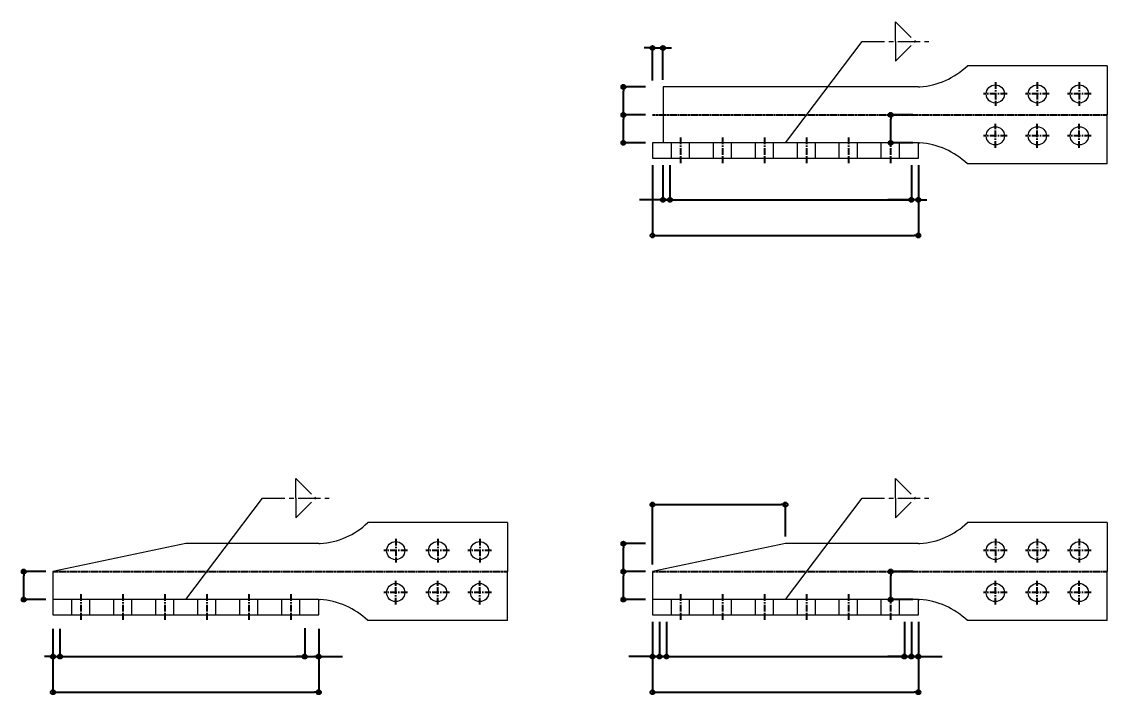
# Model space of a CAD drawing. Header units: millimetres. Extents: x -2880 to 3894, y -2977 to 4857.
# Drawn here: x -346 to 1205, y 3895 to 4857 of the extents above; entities that cross this region are included whole.
import ezdxf

# ---------------------------------------------------------------- set-up
doc = ezdxf.new("R2010")
doc.units = ezdxf.units.MM
doc.header["$MEASUREMENT"] = 0
doc.linetypes.add('CENTER', pattern=[50.8, 31.75, -6.35, 6.35, -6.35])
doc.layers.add('寸法', color=7, linetype='Continuous', lineweight=15)
doc.layers.add('金物', color=5, linetype='Continuous', lineweight=18)
doc.styles.add('DLSTANDARD1', font='italic.shx', dxfattribs={"width": 0.7, "bigfont": 'extfont.shx'})
doc.dimstyles.new('一般寸法(2)', dxfattribs={"dimscale": 2, "dimtxt": 15, "dimasz": 3, "dimexe": 1.25, "dimexo": 5, "dimgap": 3, "dimtad": 1, "dimtxsty": 'DLSTANDARD1', "dimblk": 'ORIGIN', "dimcen": 0, "dimclrd": 256, "dimclre": 256, "dimclrt": 256, "dimadec": 0, "dimazin": 0, "dimtfac": 1, "dimtmove": 0, "dimatfit": 3, "dimfxl": 0, "dimarcsym": 0})

# ---------------------------------------------------------------- blocks, each defined once
blk = doc.blocks.new('_Origin')
at = {"color": 0, "linetype": 'ByBlock', "lineweight": -2}
blk.add_line((0, 0), (-1, 0), dxfattribs=at)
blk.add_circle((0, 0), 0.5, dxfattribs=at)
blk = doc.blocks.new('*D515')
at = {"layer": 'Defpoints', "color": 0}
for p in [(-343.2, 4070.9), (-301.6, 4070.9), (-301.6, 4030.9)]:
    blk.add_point(p, dxfattribs=at)
at = {"layer": '寸法', "lineweight": -2}
for p, q in [((-311.6, 4070.9), (-345.7, 4070.9)), ((-343.2, 4036.9), (-343.2, 4064.9)), ((-311.6, 4030.9), (-345.7, 4030.9))]:
    blk.add_line(p, q, dxfattribs=at)
at = {"layer": '寸法', "lineweight": -2, "xscale": 6, "yscale": 6, "zscale": 6}
for p, rotation in [((-343.2, 4070.9), 90), ((-343.2, 4030.9), 270)]:
    blk.add_blockref('_Origin', p, dxfattribs=dict(at, rotation=rotation))
blk = doc.blocks.new('*D199')
at = {"layer": 'Defpoints', "color": 0}
for p in [(-291.6, 3998.9), (78.4, 3988.9), (78.4, 3949.4)]:
    blk.add_point(p, dxfattribs=at)
at = {"layer": '寸法', "linetype": 'ByBlock', "lineweight": -2}
for p, q in [((-291.6, 3988.9), (-291.6, 3946.9)), ((78.4, 3978.9), (78.4, 3946.9)), ((-285.6, 3949.4), (72.4, 3949.4))]:
    blk.add_line(p, q, dxfattribs=at)
at = {"layer": '寸法', "lineweight": -2, "xscale": 6, "yscale": 6, "zscale": 6, "rotation": 180}
blk.add_blockref('_Origin', (-291.6, 3949.4), dxfattribs=at)
at = {"layer": '寸法', "lineweight": -2, "xscale": 6, "yscale": 6, "zscale": 6}
blk.add_blockref('_Origin', (78.4, 3949.4), dxfattribs=at)
blk = doc.blocks.new('*D200')
at = {"layer": 'Defpoints', "color": 0}
for p in [(-301.6, 3998.9), (78.4, 3998.9), (78.4, 3898.4)]:
    blk.add_point(p, dxfattribs=at)
at = {"layer": '寸法', "linetype": 'ByBlock', "lineweight": -2}
for p, q in [((-301.6, 3988.9), (-301.6, 3895.9)), ((78.4, 3988.9), (78.4, 3895.9)), ((-295.6, 3898.4), (72.4, 3898.4))]:
    blk.add_line(p, q, dxfattribs=at)
at = {"layer": '寸法', "lineweight": -2, "xscale": 6, "yscale": 6, "zscale": 6, "rotation": 180}
blk.add_blockref('_Origin', (-301.6, 3898.4), dxfattribs=at)
at = {"layer": '寸法', "lineweight": -2, "xscale": 6, "yscale": 6, "zscale": 6}
blk.add_blockref('_Origin', (78.4, 3898.4), dxfattribs=at)
blk = doc.blocks.new('*D195')
at = {"layer": 'Defpoints', "color": 0}
for p in [(-301.6, 3988.9), (-291.6, 3998.9), (-291.6, 3949.4)]:
    blk.add_point(p, dxfattribs=at)
at = {"layer": '寸法', "linetype": 'ByBlock', "lineweight": -2}
for p, q in [((-291.6, 3988.9), (-291.6, 3946.9)), ((-301.6, 3978.9), (-301.6, 3946.9)), ((-307.6, 3949.4), (-313.6, 3949.4)), ((-301.6, 3949.4), (-291.6, 3949.4)), ((-285.6, 3949.4), (-257.8, 3949.4))]:
    blk.add_line(p, q, dxfattribs=at)
at = {"layer": '寸法', "lineweight": -2, "xscale": 6, "yscale": 6, "zscale": 6}
blk.add_blockref('_Origin', (-301.6, 3949.4), dxfattribs=at)
at = {"layer": '寸法', "lineweight": -2, "xscale": 6, "yscale": 6, "zscale": 6, "rotation": 180}
blk.add_blockref('_Origin', (-291.6, 3949.4), dxfattribs=at)
blk = doc.blocks.new('*D196')
at = {"layer": 'Defpoints', "color": 0}
for p in [(58.4, 3999.8), (78.4, 3988.9), (78.4, 3949.4)]:
    blk.add_point(p, dxfattribs=at)
at = {"layer": '寸法', "linetype": 'ByBlock', "lineweight": -2}
for p, q in [((58.4, 3989.8), (58.4, 3946.9)), ((78.4, 3978.9), (78.4, 3946.9)), ((52.4, 3949.4), (46.4, 3949.4)), ((58.4, 3949.4), (78.4, 3949.4)), ((84.4, 3949.4), (112.2, 3949.4))]:
    blk.add_line(p, q, dxfattribs=at)
at = {"layer": '寸法', "lineweight": -2, "xscale": 6, "yscale": 6, "zscale": 6}
blk.add_blockref('_Origin', (58.4, 3949.4), dxfattribs=at)
at = {"layer": '寸法', "lineweight": -2, "xscale": 6, "yscale": 6, "zscale": 6, "rotation": 180}
blk.add_blockref('_Origin', (78.4, 3949.4), dxfattribs=at)
blk = doc.blocks.new('*D469')
at = {"layer": 'Defpoints', "color": 0}
for p in [(513.9, 4070.9), (555.4, 4070.9), (555.4, 4030.9)]:
    blk.add_point(p, dxfattribs=at)
at = {"layer": '寸法', "lineweight": -2}
for p, q in [((545.4, 4070.9), (511.4, 4070.9)), ((513.9, 4036.9), (513.9, 4064.9)), ((545.4, 4030.9), (511.4, 4030.9))]:
    blk.add_line(p, q, dxfattribs=at)
at = {"layer": '寸法', "lineweight": -2, "xscale": 6, "yscale": 6, "zscale": 6}
for p, rotation in [((513.9, 4070.9), 90), ((513.9, 4030.9), 270)]:
    blk.add_blockref('_Origin', p, dxfattribs=dict(at, rotation=rotation))
blk = doc.blocks.new('*D155')
at = {"layer": 'Defpoints', "color": 0}
for p in [(565.4, 4008.9), (935.4, 4008.9), (935.4, 3949.4)]:
    blk.add_point(p, dxfattribs=at)
at = {"layer": '寸法', "linetype": 'ByBlock', "lineweight": -2}
for p, q in [((565.4, 3998.9), (565.4, 3946.9)), ((935.4, 3998.9), (935.4, 3946.9)), ((571.4, 3949.4), (929.4, 3949.4))]:
    blk.add_line(p, q, dxfattribs=at)
at = {"layer": '寸法', "lineweight": -2, "xscale": 6, "yscale": 6, "zscale": 6, "rotation": 180}
blk.add_blockref('_Origin', (565.4, 3949.4), dxfattribs=at)
at = {"layer": '寸法', "lineweight": -2, "xscale": 6, "yscale": 6, "zscale": 6}
blk.add_blockref('_Origin', (935.4, 3949.4), dxfattribs=at)
blk = doc.blocks.new('*D156')
at = {"layer": 'Defpoints', "color": 0}
for p in [(555.4, 4008.9), (935.4, 4008.9), (935.4, 3898.4)]:
    blk.add_point(p, dxfattribs=at)
at = {"layer": '寸法', "linetype": 'ByBlock', "lineweight": -2}
for p, q in [((555.4, 3998.9), (555.4, 3895.9)), ((935.4, 3998.9), (935.4, 3895.9)), ((561.4, 3898.4), (929.4, 3898.4))]:
    blk.add_line(p, q, dxfattribs=at)
at = {"layer": '寸法', "lineweight": -2, "xscale": 6, "yscale": 6, "zscale": 6, "rotation": 180}
blk.add_blockref('_Origin', (555.4, 3898.4), dxfattribs=at)
at = {"layer": '寸法', "lineweight": -2, "xscale": 6, "yscale": 6, "zscale": 6}
blk.add_blockref('_Origin', (935.4, 3898.4), dxfattribs=at)
blk = doc.blocks.new('*D157')
at = {"layer": 'Defpoints', "color": 0}
for p in [(555.4, 4008.9), (565.4, 4008.9), (565.4, 3949.4)]:
    blk.add_point(p, dxfattribs=at)
at = {"layer": '寸法', "linetype": 'ByBlock', "lineweight": -2}
for p, q in [((555.4, 3998.9), (555.4, 3946.9)), ((565.4, 3998.9), (565.4, 3946.9)), ((549.4, 3949.4), (543.4, 3949.4)), ((555.4, 3949.4), (565.4, 3949.4)), ((571.4, 3949.4), (599.2, 3949.4))]:
    blk.add_line(p, q, dxfattribs=at)
at = {"layer": '寸法', "lineweight": -2, "xscale": 6, "yscale": 6, "zscale": 6}
blk.add_blockref('_Origin', (555.4, 3949.4), dxfattribs=at)
at = {"layer": '寸法', "lineweight": -2, "xscale": 6, "yscale": 6, "zscale": 6, "rotation": 180}
blk.add_blockref('_Origin', (565.4, 3949.4), dxfattribs=at)
blk = doc.blocks.new('*D158')
at = {"layer": 'Defpoints', "color": 0}
for p in [(915.4, 4008.9), (935.4, 4008.9), (935.4, 3949.4)]:
    blk.add_point(p, dxfattribs=at)
at = {"layer": '寸法', "linetype": 'ByBlock', "lineweight": -2}
for p, q in [((915.4, 3998.9), (915.4, 3946.9)), ((935.4, 3998.9), (935.4, 3946.9)), ((909.4, 3949.4), (903.4, 3949.4)), ((915.4, 3949.4), (935.4, 3949.4)), ((941.4, 3949.4), (969.2, 3949.4))]:
    blk.add_line(p, q, dxfattribs=at)
at = {"layer": '寸法', "lineweight": -2, "xscale": 6, "yscale": 6, "zscale": 6}
blk.add_blockref('_Origin', (915.4, 3949.4), dxfattribs=at)
at = {"layer": '寸法', "lineweight": -2, "xscale": 6, "yscale": 6, "zscale": 6, "rotation": 180}
blk.add_blockref('_Origin', (935.4, 3949.4), dxfattribs=at)
blk = doc.blocks.new('*D159')
at = {"layer": 'Defpoints', "color": 0}
for p in [(925.4, 4008.9), (935.4, 4008.9), (925.4, 3949.4)]:
    blk.add_point(p, dxfattribs=at)
at = {"layer": '寸法', "linetype": 'ByBlock', "lineweight": -2}
for p, q in [((925.4, 3998.9), (925.4, 3946.9)), ((935.4, 3998.9), (935.4, 3946.9)), ((919.4, 3949.4), (891.6, 3949.4)), ((935.4, 3949.4), (925.4, 3949.4)), ((941.4, 3949.4), (947.4, 3949.4))]:
    blk.add_line(p, q, dxfattribs=at)
at = {"layer": '寸法', "lineweight": -2, "xscale": 6, "yscale": 6, "zscale": 6}
blk.add_blockref('_Origin', (925.4, 3949.4), dxfattribs=at)
at = {"layer": '寸法', "lineweight": -2, "xscale": 6, "yscale": 6, "zscale": 6, "rotation": 180}
blk.add_blockref('_Origin', (935.4, 3949.4), dxfattribs=at)
blk = doc.blocks.new('*D160')
at = {"layer": 'Defpoints', "color": 0}
for p in [(555.4, 4008.9), (575.4, 4008.9), (555.4, 3949.4)]:
    blk.add_point(p, dxfattribs=at)
at = {"layer": '寸法', "linetype": 'ByBlock', "lineweight": -2}
for p, q in [((555.4, 3998.9), (555.4, 3946.9)), ((575.4, 3998.9), (575.4, 3946.9)), ((549.4, 3949.4), (521.6, 3949.4)), ((575.4, 3949.4), (555.4, 3949.4)), ((581.4, 3949.4), (587.4, 3949.4))]:
    blk.add_line(p, q, dxfattribs=at)
at = {"layer": '寸法', "lineweight": -2, "xscale": 6, "yscale": 6, "zscale": 6}
blk.add_blockref('_Origin', (555.4, 3949.4), dxfattribs=at)
at = {"layer": '寸法', "lineweight": -2, "xscale": 6, "yscale": 6, "zscale": 6, "rotation": 180}
blk.add_blockref('_Origin', (575.4, 3949.4), dxfattribs=at)
blk = doc.blocks.new('*D89')
at = {"layer": 'Defpoints', "color": 0}
for p in [(745.4, 4166.7), (745.4, 4110.9), (555.4, 4070.9)]:
    blk.add_point(p, dxfattribs=at)
at = {"layer": '寸法', "linetype": 'ByBlock', "lineweight": -2}
for p, q in [((555.4, 4080.9), (555.4, 4169.2)), ((561.4, 4166.7), (739.4, 4166.7)), ((745.4, 4120.9), (745.4, 4169.2))]:
    blk.add_line(p, q, dxfattribs=at)
at = {"layer": '寸法', "lineweight": -2, "xscale": 6, "yscale": 6, "zscale": 6, "rotation": 180}
blk.add_blockref('_Origin', (555.4, 4166.7), dxfattribs=at)
at = {"layer": '寸法', "lineweight": -2, "xscale": 6, "yscale": 6, "zscale": 6}
blk.add_blockref('_Origin', (745.4, 4166.7), dxfattribs=at)
blk = doc.blocks.new('*D68')
at = {"layer": 'Defpoints', "color": 0}
for p in [(513.9, 4110.9), (555.4, 4110.9), (555.4, 4070.9)]:
    blk.add_point(p, dxfattribs=at)
at = {"layer": '寸法', "lineweight": -2}
for p, q in [((545.4, 4110.9), (511.4, 4110.9)), ((513.9, 4076.9), (513.9, 4104.9)), ((545.4, 4070.9), (511.4, 4070.9))]:
    blk.add_line(p, q, dxfattribs=at)
at = {"layer": '寸法', "lineweight": -2, "xscale": 6, "yscale": 6, "zscale": 6}
for p, rotation in [((513.9, 4110.9), 90), ((513.9, 4070.9), 270)]:
    blk.add_blockref('_Origin', p, dxfattribs=dict(at, rotation=rotation))
blk = doc.blocks.new('*D69')
at = {"layer": 'Defpoints', "color": 0}
for p in [(895.9, 4070.9), (937.4, 4070.9), (937.4, 4030.9)]:
    blk.add_point(p, dxfattribs=at)
at = {"layer": '寸法', "lineweight": -2}
for p, q in [((927.4, 4070.9), (893.4, 4070.9)), ((895.9, 4036.9), (895.9, 4064.9)), ((927.4, 4030.9), (893.4, 4030.9))]:
    blk.add_line(p, q, dxfattribs=at)
at = {"layer": '寸法', "lineweight": -2, "xscale": 6, "yscale": 6, "zscale": 6}
for p, rotation in [((895.9, 4070.9), 90), ((895.9, 4030.9), 270)]:
    blk.add_blockref('_Origin', p, dxfattribs=dict(at, rotation=rotation))
blk = doc.blocks.new('*D309')
at = {"layer": 'Defpoints', "color": 0}
for p in [(513.9, 4724), (555.4, 4724), (555.4, 4684)]:
    blk.add_point(p, dxfattribs=at)
at = {"layer": '寸法', "lineweight": -2}
for p, q in [((545.4, 4724), (511.4, 4724)), ((513.9, 4690), (513.9, 4718)), ((545.4, 4684), (511.4, 4684))]:
    blk.add_line(p, q, dxfattribs=at)
at = {"layer": '寸法', "lineweight": -2, "xscale": 6, "yscale": 6, "zscale": 6}
for p, rotation in [((513.9, 4724), 90), ((513.9, 4684), 270)]:
    blk.add_blockref('_Origin', p, dxfattribs=dict(at, rotation=rotation))
blk = doc.blocks.new('*D79')
at = {"layer": 'Defpoints', "color": 0}
for p in [(570.4, 4662), (935.4, 4662), (935.4, 4602.5)]:
    blk.add_point(p, dxfattribs=at)
at = {"layer": '寸法', "linetype": 'ByBlock', "lineweight": -2}
for p, q in [((570.4, 4652), (570.4, 4600)), ((935.4, 4652), (935.4, 4600)), ((576.4, 4602.5), (929.4, 4602.5))]:
    blk.add_line(p, q, dxfattribs=at)
at = {"layer": '寸法', "lineweight": -2, "xscale": 6, "yscale": 6, "zscale": 6, "rotation": 180}
blk.add_blockref('_Origin', (570.4, 4602.5), dxfattribs=at)
at = {"layer": '寸法', "lineweight": -2, "xscale": 6, "yscale": 6, "zscale": 6}
blk.add_blockref('_Origin', (935.4, 4602.5), dxfattribs=at)
blk = doc.blocks.new('*D80')
at = {"layer": 'Defpoints', "color": 0}
for p in [(555.4, 4662), (935.4, 4662), (935.4, 4551.5)]:
    blk.add_point(p, dxfattribs=at)
at = {"layer": '寸法', "linetype": 'ByBlock', "lineweight": -2}
for p, q in [((555.4, 4652), (555.4, 4549)), ((935.4, 4652), (935.4, 4549)), ((561.4, 4551.5), (929.4, 4551.5))]:
    blk.add_line(p, q, dxfattribs=at)
at = {"layer": '寸法', "lineweight": -2, "xscale": 6, "yscale": 6, "zscale": 6, "rotation": 180}
blk.add_blockref('_Origin', (555.4, 4551.5), dxfattribs=at)
at = {"layer": '寸法', "lineweight": -2, "xscale": 6, "yscale": 6, "zscale": 6}
blk.add_blockref('_Origin', (935.4, 4551.5), dxfattribs=at)
blk = doc.blocks.new('*D81')
at = {"layer": 'Defpoints', "color": 0}
for p in [(925.4, 4662), (935.4, 4662), (925.4, 4602.5)]:
    blk.add_point(p, dxfattribs=at)
at = {"layer": '寸法', "linetype": 'ByBlock', "lineweight": -2}
for p, q in [((925.4, 4652), (925.4, 4600)), ((935.4, 4652), (935.4, 4600)), ((919.4, 4602.5), (891.6, 4602.5)), ((935.4, 4602.5), (925.4, 4602.5)), ((941.4, 4602.5), (947.4, 4602.5))]:
    blk.add_line(p, q, dxfattribs=at)
at = {"layer": '寸法', "lineweight": -2, "xscale": 6, "yscale": 6, "zscale": 6}
blk.add_blockref('_Origin', (925.4, 4602.5), dxfattribs=at)
at = {"layer": '寸法', "lineweight": -2, "xscale": 6, "yscale": 6, "zscale": 6, "rotation": 180}
blk.add_blockref('_Origin', (935.4, 4602.5), dxfattribs=at)
blk = doc.blocks.new('*D82')
at = {"layer": 'Defpoints', "color": 0}
for p in [(570.4, 4819.7), (570.4, 4764), (555.4, 4763.2)]:
    blk.add_point(p, dxfattribs=at)
at = {"layer": '寸法', "linetype": 'ByBlock', "lineweight": -2}
for p, q in [((549.4, 4819.7), (543.4, 4819.7)), ((555.4, 4773.2), (555.4, 4822.2)), ((555.4, 4819.7), (570.4, 4819.7)), ((570.4, 4774), (570.4, 4822.2)), ((576.4, 4819.7), (582.4, 4819.7))]:
    blk.add_line(p, q, dxfattribs=at)
at = {"layer": '寸法', "lineweight": -2, "xscale": 6, "yscale": 6, "zscale": 6}
blk.add_blockref('_Origin', (555.4, 4819.7), dxfattribs=at)
at = {"layer": '寸法', "lineweight": -2, "xscale": 6, "yscale": 6, "zscale": 6, "rotation": 180}
blk.add_blockref('_Origin', (570.4, 4819.7), dxfattribs=at)
blk = doc.blocks.new('*D83')
at = {"layer": 'Defpoints', "color": 0}
for p in [(895.9, 4724), (937.4, 4724), (937.4, 4684)]:
    blk.add_point(p, dxfattribs=at)
at = {"layer": '寸法', "lineweight": -2}
for p, q in [((927.4, 4724), (893.4, 4724)), ((895.9, 4690), (895.9, 4718)), ((927.4, 4684), (893.4, 4684))]:
    blk.add_line(p, q, dxfattribs=at)
at = {"layer": '寸法', "lineweight": -2, "xscale": 6, "yscale": 6, "zscale": 6}
for p, rotation in [((895.9, 4724), 90), ((895.9, 4684), 270)]:
    blk.add_blockref('_Origin', p, dxfattribs=dict(at, rotation=rotation))
blk = doc.blocks.new('*D84')
at = {"layer": 'Defpoints', "color": 0}
for p in [(513.9, 4764), (555.4, 4764), (555.4, 4724)]:
    blk.add_point(p, dxfattribs=at)
at = {"layer": '寸法', "lineweight": -2}
for p, q in [((545.4, 4764), (511.4, 4764)), ((513.9, 4730), (513.9, 4758)), ((545.4, 4724), (511.4, 4724))]:
    blk.add_line(p, q, dxfattribs=at)
at = {"layer": '寸法', "lineweight": -2, "xscale": 6, "yscale": 6, "zscale": 6}
for p, rotation in [((513.9, 4764), 90), ((513.9, 4724), 270)]:
    blk.add_blockref('_Origin', p, dxfattribs=dict(at, rotation=rotation))
blk = doc.blocks.new('*D85')
at = {"layer": 'Defpoints', "color": 0}
for p in [(570.4, 4662), (580.4, 4662), (570.4, 4602.5)]:
    blk.add_point(p, dxfattribs=at)
at = {"layer": '寸法', "linetype": 'ByBlock', "lineweight": -2}
for p, q in [((570.4, 4652), (570.4, 4600)), ((580.4, 4652), (580.4, 4600)), ((564.4, 4602.5), (536.6, 4602.5)), ((580.4, 4602.5), (570.4, 4602.5)), ((586.4, 4602.5), (592.4, 4602.5))]:
    blk.add_line(p, q, dxfattribs=at)
at = {"layer": '寸法', "lineweight": -2, "xscale": 6, "yscale": 6, "zscale": 6}
blk.add_blockref('_Origin', (570.4, 4602.5), dxfattribs=at)
at = {"layer": '寸法', "lineweight": -2, "xscale": 6, "yscale": 6, "zscale": 6, "rotation": 180}
blk.add_blockref('_Origin', (580.4, 4602.5), dxfattribs=at)

msp = doc.modelspace()

# ---------------------------------------------------------------- linework, layer by layer
at = {"color": 0, "linetype": 'CENTER', "ltscale": 0.3}
for p, q in [((1045.434, 4770.96), (1045.434, 4736.96)), ((1045.434, 4770.96), (1045.434, 4736.96)), ((1105.434, 4770.96), (1105.434, 4736.96)), ((1105.434, 4770.96), (1105.434, 4736.96)), ((1165.434, 4770.96), (1165.434, 4736.96)), ((1165.434, 4770.96), (1165.434, 4736.96)), ((1062.434, 4753.96), (1028.434, 4753.96)), ((1062.434, 4753.96), (1028.434, 4753.96)), ((1122.434, 4753.96), (1088.434, 4753.96)), ((1122.434, 4753.96), (1088.434, 4753.96)), ((1182.434, 4753.96), (1148.434, 4753.96)), ((1182.434, 4753.96), (1148.434, 4753.96)), ((1045.434, 4676.96), (1045.434, 4710.96)), ((1045.434, 4676.96), (1045.434, 4710.96)), ((1105.434, 4676.96), (1105.434, 4710.96)), ((1105.434, 4676.96), (1105.434, 4710.96)), ((1165.434, 4676.96), (1165.434, 4710.96)), ((1165.434, 4676.96), (1165.434, 4710.96)), ((595.434, 4691.46), (595.434, 4654.96)), ((655.434, 4691.46), (655.434, 4654.96)), ((715.434, 4691.46), (715.434, 4654.96)), ((775.434, 4691.46), (775.434, 4654.96)), ((835.434, 4691.46), (835.434, 4654.96)), ((895.434, 4691.46), (895.434, 4654.96)), ((1062.434, 4693.96), (1028.434, 4693.96)), ((1062.434, 4693.96), (1028.434, 4693.96)), ((1122.434, 4693.96), (1088.434, 4693.96)), ((1122.434, 4693.96), (1088.434, 4693.96)), ((1182.434, 4693.96), (1148.434, 4693.96)), ((1182.434, 4693.96), (1148.434, 4693.96)), ((188.385, 4117.898), (188.385, 4083.898)), ((188.385, 4117.898), (188.385, 4083.898)), ((248.385, 4117.898), (248.385, 4083.898)), ((248.385, 4117.898), (248.385, 4083.898)), ((308.385, 4117.898), (308.385, 4083.898)), ((308.385, 4117.898), (308.385, 4083.898)), ((1045.434, 4117.898), (1045.434, 4083.898)), ((1045.434, 4117.898), (1045.434, 4083.898)), ((1105.434, 4117.898), (1105.434, 4083.898)), ((1105.434, 4117.898), (1105.434, 4083.898)), ((1165.434, 4117.898), (1165.434, 4083.898)), ((1165.434, 4117.898), (1165.434, 4083.898)), ((205.385, 4100.898), (171.385, 4100.898)), ((205.385, 4100.898), (171.385, 4100.898)), ((265.385, 4100.898), (231.385, 4100.898)), ((265.385, 4100.898), (231.385, 4100.898)), ((325.385, 4100.898), (291.385, 4100.898)), ((325.385, 4100.898), (291.385, 4100.898)), ((1062.434, 4100.898), (1028.434, 4100.898)), ((1062.434, 4100.898), (1028.434, 4100.898)), ((1122.434, 4100.898), (1088.434, 4100.898)), ((1122.434, 4100.898), (1088.434, 4100.898)), ((1182.434, 4100.898), (1148.434, 4100.898)), ((1182.434, 4100.898), (1148.434, 4100.898)), ((188.385, 4023.898), (188.385, 4057.898)), ((188.385, 4023.898), (188.385, 4057.898)), ((248.385, 4023.898), (248.385, 4057.898)), ((248.385, 4023.898), (248.385, 4057.898)), ((308.385, 4023.898), (308.385, 4057.898)), ((308.385, 4023.898), (308.385, 4057.898)), ((1045.434, 4023.898), (1045.434, 4057.898)), ((1045.434, 4023.898), (1045.434, 4057.898)), ((1105.434, 4023.898), (1105.434, 4057.898)), ((1105.434, 4023.898), (1105.434, 4057.898)), ((1165.434, 4023.898), (1165.434, 4057.898)), ((1165.434, 4023.898), (1165.434, 4057.898)), ((-261.615, 4038.398), (-261.615, 4001.898)), ((-201.615, 4038.398), (-201.615, 4001.898)), ((-141.615, 4038.398), (-141.615, 4001.898)), ((-81.615, 4038.398), (-81.615, 4001.898)), ((-21.615, 4038.398), (-21.615, 4001.898)), ((38.385, 4038.398), (38.385, 4001.898)), ((205.385, 4040.898), (171.385, 4040.898)), ((205.385, 4040.898), (171.385, 4040.898)), ((265.385, 4040.898), (231.385, 4040.898)), ((265.385, 4040.898), (231.385, 4040.898)), ((325.385, 4040.898), (291.385, 4040.898)), ((325.385, 4040.898), (291.385, 4040.898)), ((595.434, 4038.398), (595.434, 4001.898)), ((655.434, 4038.398), (655.434, 4001.898)), ((715.434, 4038.398), (715.434, 4001.898)), ((775.434, 4038.398), (775.434, 4001.898)), ((835.434, 4038.398), (835.434, 4001.898)), ((895.434, 4038.398), (895.434, 4001.898)), ((1062.434, 4040.898), (1028.434, 4040.898)), ((1062.434, 4040.898), (1028.434, 4040.898)), ((1122.434, 4040.898), (1088.434, 4040.898)), ((1122.434, 4040.898), (1088.434, 4040.898)), ((1182.434, 4040.898), (1148.434, 4040.898)), ((1182.434, 4040.898), (1148.434, 4040.898))]:
    msp.add_line(p, q, dxfattribs=at)
at = {"color": 0, "linetype": 'CENTER', "ltscale": 0.1}
for p, q in [((555.434, 4723.96), (1205.434, 4723.96)), ((-301.615, 4070.898), (348.385, 4070.898)), ((555.434, 4070.898), (1205.434, 4070.898))]:
    msp.add_line(p, q, dxfattribs=at)
at = {"layer": '寸法', "linetype": 'CENTER'}
for p, q in [((902.732, 4828.912), (902.732, 4857.216)), ((902.732, 4857.216), (931.036, 4828.912)), ((855.227, 4828.912), (950.237, 4828.912)), ((902.732, 4828.912), (902.732, 4800.608)), ((902.732, 4800.608), (931.036, 4828.912)), ((45.684, 4175.85), (45.684, 4204.154)), ((45.684, 4204.154), (73.988, 4175.85)), ((902.732, 4175.85), (902.732, 4204.154)), ((902.732, 4204.154), (931.036, 4175.85)), ((-1.821, 4175.85), (93.189, 4175.85)), ((45.684, 4175.85), (45.684, 4147.546)), ((45.684, 4147.546), (73.988, 4175.85)), ((855.227, 4175.85), (950.237, 4175.85)), ((902.732, 4175.85), (902.732, 4147.546)), ((902.732, 4147.546), (931.036, 4175.85))]:
    msp.add_line(p, q, dxfattribs=at)
at = {"layer": '寸法'}
for p, q in [((745.434, 4683.96), (855.227, 4828.912)), ((-111.615, 4030.898), (-1.821, 4175.85)), ((745.434, 4030.898), (855.227, 4175.85))]:
    msp.add_line(p, q, dxfattribs=at)
at = {"layer": '金物', "color": 0}
for p, q in [((1205.434, 4793.96), (1005.434, 4793.96)), ((1205.434, 4793.96), (1005.434, 4793.96)), ((1205.434, 4793.96), (1205.434, 4723.96)), ((1205.434, 4793.96), (1205.434, 4723.96)), ((935.434, 4763.96), (570.434, 4763.96)), ((570.434, 4763.96), (570.434, 4683.96)), ((935.434, 4763.96), (745.434, 4763.96)), ((1205.434, 4653.96), (1205.434, 4723.96)), ((1205.434, 4653.96), (1205.434, 4723.96)), ((555.434, 4683.96), (555.434, 4661.96)), ((935.434, 4683.96), (555.434, 4683.96)), ((555.434, 4683.96), (555.434, 4661.96)), ((935.434, 4683.96), (555.434, 4683.96)), ((582.434, 4661.96), (582.434, 4683.96)), ((582.434, 4661.96), (582.434, 4683.96)), ((608.434, 4661.96), (608.434, 4683.96)), ((608.434, 4661.96), (608.434, 4683.96)), ((642.434, 4661.96), (642.434, 4683.96)), ((642.434, 4661.96), (642.434, 4683.96)), ((668.434, 4661.96), (668.434, 4683.96)), ((668.434, 4661.96), (668.434, 4683.96)), ((702.434, 4661.96), (702.434, 4683.96)), ((702.434, 4661.96), (702.434, 4683.96)), ((728.434, 4661.96), (728.434, 4683.96)), ((728.434, 4661.96), (728.434, 4683.96)), ((762.434, 4661.96), (762.434, 4683.96)), ((762.434, 4661.96), (762.434, 4683.96)), ((788.434, 4661.96), (788.434, 4683.96)), ((788.434, 4661.96), (788.434, 4683.96)), ((822.434, 4661.96), (822.434, 4683.96)), ((822.434, 4661.96), (822.434, 4683.96)), ((848.434, 4661.96), (848.434, 4683.96)), ((848.434, 4661.96), (848.434, 4683.96)), ((882.434, 4661.96), (882.434, 4683.96)), ((882.434, 4661.96), (882.434, 4683.96)), ((908.434, 4661.96), (908.434, 4683.96)), ((908.434, 4661.96), (908.434, 4683.96)), ((935.434, 4661.96), (935.434, 4683.96)), ((935.434, 4661.96), (935.434, 4683.96)), ((555.434, 4661.96), (935.434, 4661.96)), ((555.434, 4661.96), (935.434, 4661.96)), ((1205.434, 4653.96), (1005.434, 4653.96)), ((1205.434, 4653.96), (1005.434, 4653.96)), ((348.385, 4140.898), (148.385, 4140.898)), ((348.385, 4140.898), (148.385, 4140.898)), ((348.385, 4140.898), (348.385, 4070.898)), ((348.385, 4140.898), (348.385, 4070.898)), ((1205.434, 4140.898), (1005.434, 4140.898)), ((1205.434, 4140.898), (1005.434, 4140.898)), ((1205.434, 4140.898), (1205.434, 4070.898)), ((1205.434, 4140.898), (1205.434, 4070.898)), ((-111.615, 4110.898), (-301.615, 4070.898)), ((-111.615, 4110.898), (-301.615, 4070.898)), ((78.385, 4110.898), (-111.615, 4110.898)), ((78.385, 4110.898), (-111.615, 4110.898)), ((745.434, 4110.898), (555.434, 4070.898)), ((745.434, 4110.898), (555.434, 4070.898)), ((935.434, 4110.898), (745.434, 4110.898)), ((935.434, 4110.898), (745.434, 4110.898)), ((-301.615, 4070.898), (-301.615, 4030.898)), ((-301.615, 4070.898), (-301.615, 4030.898)), ((348.385, 4000.898), (348.385, 4070.898)), ((348.385, 4000.898), (348.385, 4070.898)), ((555.434, 4070.898), (555.434, 4030.898)), ((555.434, 4070.898), (555.434, 4030.898)), ((1205.434, 4000.898), (1205.434, 4070.898)), ((1205.434, 4000.898), (1205.434, 4070.898)), ((-301.615, 4030.898), (-301.615, 4008.898)), ((78.385, 4030.898), (-301.615, 4030.898)), ((-301.615, 4030.898), (-301.615, 4008.898)), ((78.385, 4030.898), (-301.615, 4030.898)), ((-274.615, 4008.898), (-274.615, 4030.898)), ((-274.615, 4008.898), (-274.615, 4030.898)), ((-248.615, 4008.898), (-248.615, 4030.898)), ((-248.615, 4008.898), (-248.615, 4030.898)), ((-214.615, 4008.898), (-214.615, 4030.898)), ((-214.615, 4008.898), (-214.615, 4030.898)), ((-188.615, 4008.898), (-188.615, 4030.898)), ((-188.615, 4008.898), (-188.615, 4030.898)), ((-154.615, 4008.898), (-154.615, 4030.898)), ((-154.615, 4008.898), (-154.615, 4030.898)), ((-128.615, 4008.898), (-128.615, 4030.898)), ((-128.615, 4008.898), (-128.615, 4030.898)), ((-94.615, 4008.898), (-94.615, 4030.898)), ((-94.615, 4008.898), (-94.615, 4030.898)), ((-68.615, 4008.898), (-68.615, 4030.898)), ((-68.615, 4008.898), (-68.615, 4030.898)), ((-34.615, 4008.898), (-34.615, 4030.898)), ((-34.615, 4008.898), (-34.615, 4030.898)), ((-8.615, 4008.898), (-8.615, 4030.898)), ((-8.615, 4008.898), (-8.615, 4030.898)), ((25.385, 4008.898), (25.385, 4030.898)), ((25.385, 4008.898), (25.385, 4030.898)), ((51.385, 4008.898), (51.385, 4030.898)), ((51.385, 4008.898), (51.385, 4030.898)), ((78.385, 4008.898), (78.385, 4030.898)), ((78.385, 4008.898), (78.385, 4030.898)), ((555.434, 4030.898), (555.434, 4008.898)), ((935.434, 4030.898), (555.434, 4030.898)), ((555.434, 4030.898), (555.434, 4008.898)), ((935.434, 4030.898), (555.434, 4030.898)), ((582.434, 4008.898), (582.434, 4030.898)), ((582.434, 4008.898), (582.434, 4030.898)), ((608.434, 4008.898), (608.434, 4030.898)), ((608.434, 4008.898), (608.434, 4030.898)), ((642.434, 4008.898), (642.434, 4030.898)), ((642.434, 4008.898), (642.434, 4030.898)), ((668.434, 4008.898), (668.434, 4030.898)), ((668.434, 4008.898), (668.434, 4030.898)), ((702.434, 4008.898), (702.434, 4030.898)), ((702.434, 4008.898), (702.434, 4030.898)), ((728.434, 4008.898), (728.434, 4030.898)), ((728.434, 4008.898), (728.434, 4030.898)), ((762.434, 4008.898), (762.434, 4030.898)), ((762.434, 4008.898), (762.434, 4030.898)), ((788.434, 4008.898), (788.434, 4030.898)), ((788.434, 4008.898), (788.434, 4030.898)), ((822.434, 4008.898), (822.434, 4030.898)), ((822.434, 4008.898), (822.434, 4030.898)), ((848.434, 4008.898), (848.434, 4030.898)), ((848.434, 4008.898), (848.434, 4030.898)), ((882.434, 4008.898), (882.434, 4030.898)), ((882.434, 4008.898), (882.434, 4030.898)), ((908.434, 4008.898), (908.434, 4030.898)), ((908.434, 4008.898), (908.434, 4030.898)), ((935.434, 4008.898), (935.434, 4030.898)), ((935.434, 4008.898), (935.434, 4030.898)), ((-301.615, 4008.898), (78.385, 4008.898)), ((-301.615, 4008.898), (78.385, 4008.898)), ((555.434, 4008.898), (935.434, 4008.898)), ((555.434, 4008.898), (935.434, 4008.898)), ((348.385, 4000.898), (148.385, 4000.898)), ((348.385, 4000.898), (148.385, 4000.898)), ((1205.434, 4000.898), (1005.434, 4000.898)), ((1205.434, 4000.898), (1005.434, 4000.898))]:
    msp.add_line(p, q, dxfattribs=at)
at = {"layer": '金物', "color": 0, "linetype": 'ByBlock'}
for p, q in [((935.434, 4763.96), (937.434, 4763.96)), ((935.434, 4763.96), (937.434, 4763.96)), ((935.434, 4683.96), (937.434, 4683.96)), ((935.434, 4683.96), (937.434, 4683.96)), ((78.385, 4110.898), (80.385, 4110.898)), ((78.385, 4110.898), (80.385, 4110.898)), ((935.434, 4110.898), (937.434, 4110.898)), ((935.434, 4110.898), (937.434, 4110.898)), ((78.385, 4030.898), (80.385, 4030.898)), ((78.385, 4030.898), (80.385, 4030.898)), ((935.434, 4030.898), (937.434, 4030.898)), ((935.434, 4030.898), (937.434, 4030.898))]:
    msp.add_line(p, q, dxfattribs=at)
at = {"layer": '金物', "color": 0}
for centre in [(1045.434, 4753.96), (1045.434, 4753.96), (1105.434, 4753.96), (1105.434, 4753.96), (1165.434, 4753.96), (1165.434, 4753.96), (1045.434, 4693.96), (1045.434, 4693.96), (1105.434, 4693.96), (1105.434, 4693.96), (1165.434, 4693.96), (1165.434, 4693.96), (188.385, 4100.898), (188.385, 4100.898), (248.385, 4100.898), (248.385, 4100.898), (308.385, 4100.898), (308.385, 4100.898), (1045.434, 4100.898), (1045.434, 4100.898), (1105.434, 4100.898), (1105.434, 4100.898), (1165.434, 4100.898), (1165.434, 4100.898), (188.385, 4040.898), (188.385, 4040.898), (248.385, 4040.898), (248.385, 4040.898), (308.385, 4040.898), (308.385, 4040.898), (1045.434, 4040.898), (1045.434, 4040.898), (1105.434, 4040.898), (1105.434, 4040.898), (1165.434, 4040.898), (1165.434, 4040.898)]:
    msp.add_circle(centre, 13, dxfattribs=at)
at = {"layer": '金物', "color": 0, "linetype": 'ByBlock'}
for centre, start, end in [((929.644, 4873.684), 274.060941, 313.550946), ((929.644, 4873.684), 274.060941, 313.550946), ((929.644, 4574.236), 46.449054, 85.939059), ((929.644, 4574.236), 46.449054, 85.939059), ((72.595, 4220.622), 274.060941, 313.550946), ((72.595, 4220.622), 274.060941, 313.550946), ((929.644, 4220.622), 274.060941, 313.550946), ((929.644, 4220.622), 274.060941, 313.550946), ((72.595, 3921.175), 46.449054, 85.939059), ((72.595, 3921.175), 46.449054, 85.939059), ((929.644, 3921.175), 46.449054, 85.939059), ((929.644, 3921.175), 46.449054, 85.939059)]:
    msp.add_arc(centre, 110, start, end, dxfattribs=at)

# ---------------------------------------------------------------- dimensions: what is measured, and where the dimension line sits
at = {"layer": '寸法', "color": 0, "linetype": 'ByBlock'}
for base, p1, p2, picture, middle in [((570.434, 4819.72), (555.434, 4763.17), (570.434, 4763.96), '*D82', (562.934, 4819.72)), ((745.434, 4166.658), (555.434, 4070.898), (745.434, 4110.898), '*D89', (650.434, 4166.658))]:
    dim = msp.add_linear_dim(base=base, p1=p1, p2=p2, text=' ', dimstyle='一般寸法(2)', dxfattribs=at)
    dim.commit()
    dim.dimension.update_dxf_attribs({"geometry": picture, "text_midpoint": middle, "dimtype": 160})
at = {"layer": '寸法', "color": 0}
for base, p1, p2, picture, middle in [((513.87, 4763.96), (555.434, 4723.96), (555.434, 4763.96), '*D84', (513.87, 4743.96)), ((513.87, 4723.96), (555.434, 4683.96), (555.434, 4723.96), '*D309', (513.87, 4703.96)), ((895.87, 4723.96), (937.434, 4683.96), (937.434, 4723.96), '*D83', (895.87, 4703.96)), ((513.87, 4110.898), (555.434, 4070.898), (555.434, 4110.898), '*D68', (513.87, 4090.898)), ((-343.179, 4070.898), (-301.615, 4030.898), (-301.615, 4070.898), '*D515', (-343.179, 4050.898)), ((513.87, 4070.898), (555.434, 4030.898), (555.434, 4070.898), '*D469', (513.87, 4050.898)), ((895.87, 4070.898), (937.434, 4030.898), (937.434, 4070.898), '*D69', (895.87, 4050.898))]:
    dim = msp.add_linear_dim(base=base, p1=p1, p2=p2, angle=270, text=' ', dimstyle='一般寸法(2)', dxfattribs=at)
    dim.commit()
    dim.dimension.update_dxf_attribs({"geometry": picture, "text_midpoint": middle, "dimtype": 160})
at = {"layer": '寸法', "color": 0, "linetype": 'ByBlock'}
for base, p1, p2, picture, middle in [((570.434, 4602.508), (580.434, 4661.96), (570.434, 4661.96), '*D85', (547.534, 4623.508)), ((925.434, 4602.508), (935.434, 4661.96), (925.434, 4661.96), '*D81', (902.534, 4623.508)), ((555.434, 3949.446), (575.434, 4008.898), (555.434, 4008.898), '*D160', (532.534, 3970.446)), ((925.434, 3949.446), (935.434, 4008.898), (925.434, 4008.898), '*D159', (902.534, 3970.446))]:
    dim = msp.add_linear_dim(base=base, p1=p1, p2=p2, angle=180, text=' ', dimstyle='一般寸法(2)', dxfattribs=at)
    dim.commit()
    dim.dimension.update_dxf_attribs({"geometry": picture, "text_midpoint": middle})
for base, p1, p2, picture, middle in [((935.434, 4551.496), (555.434, 4661.96), (935.434, 4661.96), '*D80', (745.434, 4572.496)), ((935.434, 4602.508), (570.434, 4661.96), (935.434, 4661.96), '*D79', (752.934, 4623.508)), ((565.434, 3949.446), (555.434, 4008.898), (565.434, 4008.898), '*D157', (588.334, 3970.446)), ((935.434, 3898.434), (555.434, 4008.898), (935.434, 4008.898), '*D156', (745.434, 3919.434)), ((935.434, 3949.446), (565.434, 4008.898), (935.434, 4008.898), '*D155', (750.434, 3970.446)), ((935.434, 3949.446), (915.434, 4008.898), (935.434, 4008.898), '*D158', (958.334, 3970.446)), ((-291.615, 3949.446), (-301.615, 3988.898), (-291.615, 3998.898), '*D195', (-268.715, 3970.446)), ((78.385, 3898.434), (-301.615, 3998.898), (78.385, 3998.898), '*D200', (-111.615, 3919.434)), ((78.385, 3949.446), (-291.615, 3998.898), (78.385, 3988.898), '*D199', (-106.615, 3970.446)), ((78.385, 3949.446), (58.385, 3999.76), (78.385, 3988.898), '*D196', (101.285, 3970.446))]:
    dim = msp.add_linear_dim(base=base, p1=p1, p2=p2, text=' ', dimstyle='一般寸法(2)', dxfattribs=at)
    dim.commit()
    dim.dimension.update_dxf_attribs({"geometry": picture, "text_midpoint": middle})

doc.saveas('drawing.dxf')
